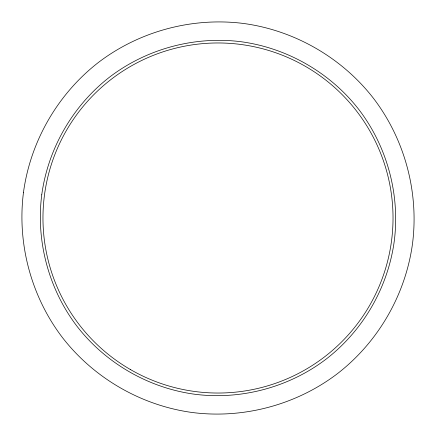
<?xml version="1.0" encoding="UTF-8"?>
<svg xmlns="http://www.w3.org/2000/svg" width="436" height="436" viewBox="0 0 436 436"><rect width="100%" height="100%" fill="white"/><g stroke="black" fill="none" stroke-linecap="round" stroke-linejoin="round"><path stroke-width="0.65" d="M23.479 192.39C16.95 243.468 31.152 296.469 62.343 337.437C93.844 378.17 141.368 405.611 192.39 412.521C243.468 419.05 296.469 404.848 337.437 373.657C378.17 342.156 405.611 294.632 412.521 243.61C419.05 192.532 404.848 139.531 373.657 98.563C342.156 57.83 294.632 30.389 243.61 23.479C192.532 16.95 139.531 31.152 98.563 62.343C57.83 93.844 30.389 141.368 23.479 192.39M41.747 194.794C35.828 241.075 48.696 289.101 76.959 326.221C105.501 363.134 148.562 387.991 194.794 394.253C241.075 400.172 289.101 387.304 326.221 359.041C363.134 330.499 387.991 287.438 394.253 241.206C400.172 194.925 387.304 146.899 359.041 109.779C330.499 72.867 287.438 48.009 241.206 41.747C194.925 35.828 146.899 48.696 109.779 76.959C72.867 105.501 48.009 148.562 41.747 194.794M130.484 369.581A175.027 175.027 0 0 0 393.027 218A175.027 175.027 0 0 0 130.484 66.419A175.027 175.027 0 0 0 130.484 369.581"/></g></svg>
